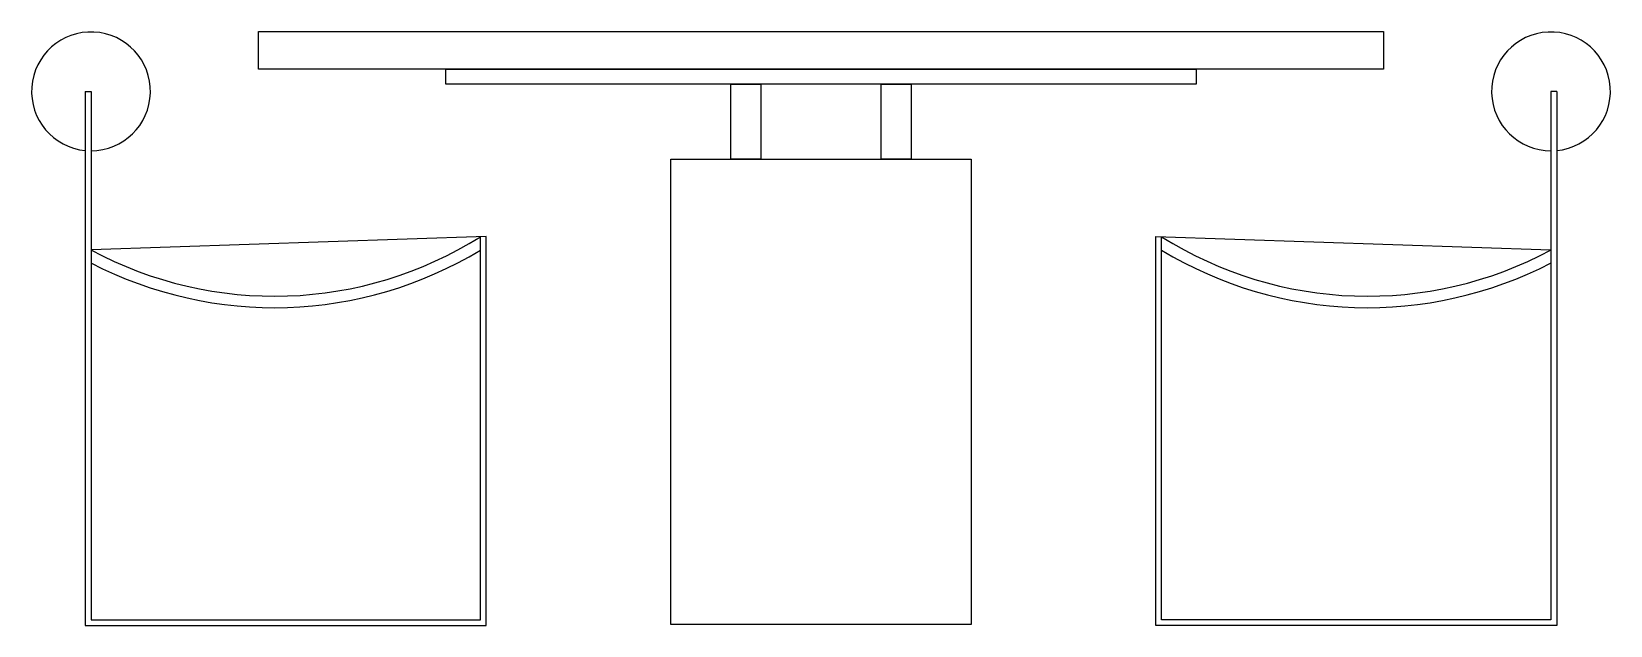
# Model space of a CAD drawing. Extents: x -85 to 125, y 0 to 79.
import ezdxf

# ---------------------------------------------------------------- set-up
doc = ezdxf.new("R2010")
doc.units = 0
doc.header["$MEASUREMENT"] = 0
doc.layers.get('0').update_dxf_attribs({"linetype": 'CONTINUOUS'})

msp = doc.modelspace()

# ---------------------------------------------------------------- linework, layer by layer
at = {"color": 0, "linetype": 'ByBlock'}
for p, q in [((-55, 79), (95, 79)), ((-55, 74), (-55, 79)), ((95, 79), (95, 74)), ((95, 74), (-55, 74)), ((-30, 74), (70, 74)), ((-30, 72), (-30, 74)), ((70, 74), (70, 72)), ((70, 72), (-30, 72)), ((8, 62), (8, 72)), ((8, 72), (12, 72)), ((12, 72), (12, 62)), ((28, 62), (28, 72)), ((28, 72), (32, 72)), ((32, 72), (32, 62)), ((-78.1, 71.03), (-77.33, 71.03)), ((-78.1, 71.03), (-78.1, -0.13)), ((-77.33, 71.03), (-77.33, 0.63)), ((117.33, 71.03), (117.33, 0.63)), ((118.1, 71.03), (117.33, 71.03)), ((118.1, 71.03), (118.1, -0.13)), ((0, 0), (0, 62)), ((0, 62), (40, 62)), ((12, 62), (8, 62)), ((32, 62), (28, 62)), ((40, 62), (40, 0)), ((-24.65, 51.7), (-77.33, 49.91)), ((-25.41, 0.63), (-25.41, 51.67)), ((-24.65, -0.13), (-24.65, 51.7)), ((64.65, 51.7), (117.33, 49.91)), ((64.65, -0.13), (64.65, 51.7)), ((65.41, 0.63), (65.41, 51.67)), ((-77.33, 0.63), (-25.41, 0.63)), ((40, 0), (0, 0)), ((117.33, 0.63), (65.41, 0.63)), ((-78.1, -0.13), (-24.65, -0.13)), ((118.1, -0.13), (64.65, -0.13))]:
    msp.add_line(p, q, dxfattribs=at)
for centre, radius, start, end in [((-77.33, 71.03), 7.92, 270, 264.4471), ((117.33, 71.03), 7.92, 275.5529, 270), ((-52.88, 95.27), 51.53, 241.6718, 302.2112), ((92.88, 95.27), 51.53, 237.7888, 298.3282), ((-52.88, 95.27), 53.06, 242.5603, 301.1743), ((92.88, 95.27), 53.06, 238.8257, 297.4397)]:
    msp.add_arc(centre, radius, start, end, dxfattribs=at)

doc.saveas('drawing.dxf')
